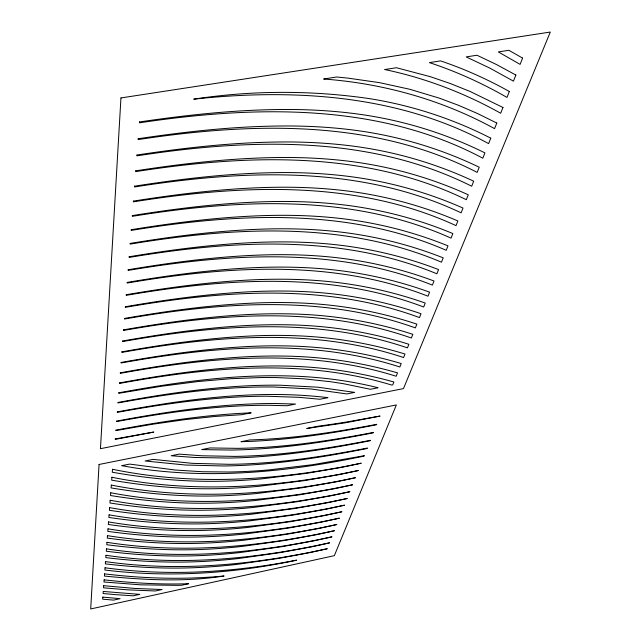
<?xml version="1.0" encoding="UTF-8"?>
<svg xmlns="http://www.w3.org/2000/svg" width="641" height="641" viewBox="0 0 641 641"><rect width="100%" height="100%" fill="white"/><g stroke="black" fill="none" stroke-linecap="round" stroke-linejoin="round"><path stroke-width="0.96" d="M99.059 464.477L90.702 608.95L334.346 555.667L396.346 404.936L99.059 464.477M120.949 97.937L100.453 448.684L403.477 388.598L550.298 32.05L120.949 97.937M102.824 597.108L102.672 599.159L104.763 599.351L113.585 600.104L120.107 598.678L102.824 597.108M103.257 591.451L103.097 593.534L114.899 594.592L133.24 595.818L139.818 594.375L103.257 591.451M103.69 585.69L103.53 587.821L127.567 589.832L155.37 590.986L162.061 589.528L134.626 588.422L103.69 585.69M104.138 579.833L103.97 581.996L140.475 584.832L177.261 585.353L181.691 585.241L188.598 583.735C160.394 584.632 132.15 583.054 104.138 579.833M104.587 573.863L104.419 576.067C144.089 579.937 184.6 582.268 224.086 575.995C184.328 579.776 144.209 578.663 104.587 573.863M105.044 567.782L104.876 570.033C168.767 577.813 233.797 573.671 296.631 560.162C233.653 572.509 168.791 576.395 105.044 567.782M105.517 561.596L105.34 563.88C136.605 567.541 168.142 569.04 199.599 567.469A325.748 122.687 -17.7 0 0 237.298 564.352L278.482 558.439L309.795 552.622L327.295 548.728C254.677 564.705 179.48 572.205 105.517 561.596M105.989 555.29L105.813 557.622C137.334 561.436 169.152 563.054 200.881 561.548A329.194 125.243 -17.8 0 0 238.901 558.479L280.421 552.574L311.991 546.741L329.634 542.823C256.408 558.896 180.538 566.307 105.989 555.29M106.478 548.864L106.302 551.236C138.079 555.21 170.177 556.957 202.195 555.515A332.711 127.871 -17.8 0 0 240.527 552.494L282.393 546.605L314.226 540.756L332.014 536.821C258.163 552.983 181.611 560.306 106.478 548.864M106.975 542.318L106.791 544.738C138.841 548.88 171.219 550.747 203.526 549.377A336.317 130.58 -17.9 0 0 242.186 546.412L284.404 540.531L316.502 534.674L334.442 530.716C259.942 546.965 182.701 554.193 106.975 542.318M107.48 535.644L107.295 538.111C139.618 542.422 172.285 544.433 204.88 543.119A339.994 133.384 -18 0 0 243.868 540.219L286.447 534.346L318.817 528.472L336.91 524.498C261.76 540.836 183.815 547.967 107.48 535.644M107.992 528.841L107.808 531.357C140.403 535.852 173.366 537.991 206.266 536.757A343.768 136.269 -18.1 0 0 245.583 533.913L288.522 528.056L321.173 522.167L339.418 518.168C263.611 534.602 184.945 541.621 107.992 528.841M108.521 521.91L108.329 524.474C141.204 529.145 174.464 531.437 207.676 530.267A347.638 139.249 -18.3 0 0 247.338 527.487L290.645 521.654L323.569 515.749L341.974 511.726C265.486 528.256 186.09 535.163 108.521 521.91M109.058 514.835L108.858 517.447C142.022 522.311 175.586 524.747 209.102 523.665A351.597 142.334 -18.4 0 0 249.117 520.949L292.801 515.132L326.013 509.21L344.578 505.172C267.401 521.798 187.252 528.577 109.058 514.835M109.603 507.624L109.403 510.292C142.855 515.348 176.724 517.936 210.569 516.926A355.651 145.515 -18.5 0 0 250.927 514.282L294.996 508.489L328.496 502.552L347.23 498.49C269.348 515.212 188.438 521.87 109.603 507.624M110.164 500.26L109.956 502.985C143.704 508.241 177.894 510.997 212.059 510.068A359.809 148.808 -18.6 0 0 252.778 507.496L297.232 501.719L331.028 495.773L349.93 491.687C271.335 508.513 189.648 515.035 110.164 500.26M110.733 492.753L110.516 495.525C144.57 500.998 179.079 503.914 213.573 503.073A364.072 152.213 -18.8 0 0 254.661 500.573L299.507 494.828L333.608 488.875L352.678 484.764C273.354 501.679 190.874 508.065 110.733 492.753M111.31 485.085L111.093 487.921C145.451 493.61 180.281 496.695 215.12 495.95A368.447 155.731 -18.9 0 0 256.576 493.53L301.831 487.801L336.237 481.832L355.483 477.705C275.414 494.724 192.124 500.958 111.31 485.085M111.903 477.265L111.686 480.157C146.348 486.07 181.515 489.331 216.698 488.682A372.942 159.369 -19 0 0 258.531 486.343L304.195 480.646L338.913 474.669L358.335 470.518C277.505 487.633 193.39 493.714 111.903 477.265M112.504 469.268L112.287 472.225C147.262 478.37 182.773 481.824 218.309 481.271A377.557 163.143 -19.2 0 0 260.526 479.011L306.606 473.346L341.645 467.361L361.244 463.187C279.644 480.405 194.68 486.319 112.504 469.268M115.284 438.933L115.252 439.381L153.744 432.066L115.284 438.933M115.957 430.119L115.925 430.576L152.814 424.206L185.401 419.591L214.759 416.474L241.713 414.695L251.152 412.828C205.689 414.687 160.611 421.658 115.957 430.119M116.646 421.097L116.614 421.57C154.97 414.519 193.63 408.702 232.587 406.33A305.717 106.831 -14.4 0 1 269.557 405.304L287.04 405.745L295.525 404.062L277.393 403.55A305.573 106.815 -14.5 0 0 238.957 404.591C197.853 407.131 157.085 413.477 116.646 421.097M117.351 411.875L117.311 412.355C155.346 405.416 193.678 399.704 232.29 397.308A308.553 108.906 -14.4 0 1 266.792 396.234L299.043 397.324L319.883 399.255L327.96 397.66C257.57 389.143 186.571 399.063 117.351 411.875M118.072 402.444L118.032 402.933C156.532 395.97 195.321 390.257 234.406 387.941A311.622 111.085 -14.4 0 1 274.068 387.012L310.965 388.975L346.853 393.927L354.689 392.38L317.968 387.212L280.157 385.209A311.526 111.085 -14.5 0 0 239.349 386.259C198.598 388.807 158.183 395 118.072 402.444M118.809 392.797L118.769 393.294L161.131 386.299L198.117 381.531L231.177 378.679L261.424 377.525L275.774 377.549L303.417 378.799L330.235 381.667L343.544 383.735L370.41 389.279L378.086 387.757C292.921 366.34 203.934 377.068 118.809 392.797M119.563 382.917L119.522 383.43C209.038 367.141 303.265 358.103 391.723 385.065L392.741 384.864L393.878 382.004C360.466 372.525 325.9 367.309 291.198 366.211A317.968 115.701 -14.5 0 0 243.099 366.876C201.603 369.288 160.426 375.45 119.563 382.917M120.332 372.806L120.292 373.334C211.049 356.925 306.719 348.039 396.17 376.251L397.508 372.878C363.832 363.054 328.937 357.59 293.882 356.332A321.141 118.072 -14.5 0 0 245.279 356.837C203.309 359.144 161.66 365.314 120.332 372.806M121.125 362.453L121.085 362.99C212.82 346.533 309.635 337.783 399.84 366.997L401.21 363.551C367.261 353.375 332.038 347.646 296.631 346.228A324.386 120.516 -14.5 0 0 247.514 346.565C205.064 348.768 162.926 354.93 121.125 362.453M121.934 351.845L121.886 352.398C214.639 335.892 312.616 327.279 403.598 357.542L405 354.024C370.778 343.48 335.211 337.47 299.451 335.892A327.695 123.04 -14.5 0 0 249.798 336.044C206.851 338.144 164.224 344.305 121.934 351.845M122.76 340.98L122.719 341.549C216.498 324.995 315.668 316.534 407.444 347.879L408.87 344.281C374.368 333.36 338.464 327.07 302.328 325.308A331.068 125.636 -14.5 0 0 252.129 325.275C208.686 327.263 165.554 333.408 122.76 340.98M123.609 329.851L123.569 330.427C218.397 313.826 318.809 305.525 411.362 338.007L412.828 334.322C378.046 323.008 341.789 316.414 305.276 314.475A334.514 128.32 -14.5 0 0 254.525 314.242C210.569 316.117 166.908 322.255 123.609 329.851M124.482 318.433L124.434 319.026C220.352 302.376 322.022 294.259 415.376 327.904L416.874 324.138C381.812 312.407 345.195 305.517 308.297 303.377A338.039 131.093 -14.5 0 0 256.977 302.937C212.492 304.691 168.311 310.813 124.482 318.433M125.38 306.727L125.332 307.335C222.347 290.637 325.324 282.713 419.486 317.575L421.017 313.721C385.666 301.566 348.688 294.347 311.39 292.008A341.645 133.961 -14.5 0 0 259.493 291.359C214.463 292.977 169.737 299.083 125.38 306.727M126.293 294.716L126.245 295.341C224.398 278.603 328.705 270.887 423.685 307.007L425.247 303.065C389.608 290.469 352.262 282.913 314.555 280.365A345.323 136.918 -14.6 0 0 262.073 279.484C216.49 280.958 171.203 287.056 126.293 294.716M127.23 282.393L127.182 283.034C226.505 266.255 332.182 258.756 427.98 296.198L429.582 292.16C393.654 279.107 355.923 271.199 317.808 268.427A349.089 139.978 -14.6 0 0 264.709 267.305C218.565 268.635 172.709 274.709 127.23 282.393M128.2 269.741L128.152 270.398C228.661 253.588 335.756 246.328 432.379 285.125L434.021 280.998C397.797 267.465 359.681 259.196 321.133 256.192A352.935 143.143 -14.6 0 0 267.425 254.822C220.696 255.991 174.248 262.041 128.2 269.741M129.194 256.753L129.137 257.426C230.872 240.575 339.426 233.572 436.882 273.795L438.564 269.565C402.043 255.543 363.527 246.881 324.554 243.636A356.869 146.412 -14.6 0 0 270.206 242.002C222.884 243.011 175.834 249.037 129.194 256.753M130.211 243.404L130.155 244.101C233.148 227.21 343.199 220.496 441.489 262.193L443.211 257.858C406.394 243.316 367.485 234.261 328.056 230.76A360.899 149.802 -14.6 0 0 273.058 228.853C225.135 229.686 177.461 235.672 130.211 243.404M131.253 229.694L131.205 230.407C235.487 213.485 347.085 207.067 446.216 250.302L447.979 245.864C410.857 230.784 371.54 221.313 331.653 217.547A365.025 153.311 -14.7 0 0 275.991 215.344C227.443 215.993 179.135 221.946 131.253 229.694M132.334 215.592L132.278 216.329C237.891 199.383 351.076 193.286 451.056 238.123L452.867 233.572C415.44 217.94 375.698 208.021 335.347 203.974A369.248 156.941 -14.7 0 0 279.003 201.466C229.807 201.923 180.858 207.844 132.334 215.592M133.44 201.098L133.384 201.851C240.359 184.872 355.194 179.135 456.015 225.632L457.874 220.969C420.135 204.759 379.977 194.383 339.137 190.04A373.567 160.707 -14.7 0 0 282.096 187.212C232.25 187.468 182.621 193.334 133.44 201.098M134.578 186.178L134.522 186.956C242.907 169.961 359.425 164.601 461.103 212.836L463.01 208.053C424.959 191.226 384.368 180.369 343.031 175.722A377.998 164.617 -14.7 0 0 285.277 172.557C234.75 172.589 184.44 178.414 134.578 186.178M135.748 170.826L135.692 171.628C245.519 154.609 363.792 149.657 466.327 199.704L468.275 194.792C429.919 177.349 388.879 165.987 347.037 161.011A382.541 168.663 -14.8 0 0 288.546 157.486C237.33 157.293 186.307 163.062 135.748 170.826M136.958 155.018L136.894 155.843C248.219 138.809 368.295 134.306 471.68 186.227L473.683 181.195C435.007 163.086 393.518 151.196 351.156 145.884A387.196 172.862 -14.8 0 0 291.911 141.981C239.982 141.541 188.23 147.254 136.958 155.018M138.2 138.736L138.136 139.586C250.992 122.535 372.934 118.513 477.176 172.397L479.228 167.229C440.239 148.448 398.285 135.996 355.386 130.323A391.963 177.228 -14.8 0 0 295.373 126.029C242.723 125.332 190.217 130.972 138.2 138.736M139.482 121.95L139.417 122.832C253.852 105.765 377.717 102.264 482.817 158.207L484.925 152.895C445.623 133.392 403.197 120.364 359.745 114.314A396.867 181.756 -14.9 0 0 298.938 109.595C245.535 108.625 192.252 114.202 139.482 121.95M364.208 455.719L364.056 456.104C284.636 472.85 202.131 480.574 121.758 465.67L129.642 464.092L175.073 470.013L202.444 471.744L228.941 472.008A382.076 166.692 -19.5 0 0 269.22 469.877L313.032 464.637L364.208 455.719M367.229 448.099L367.077 448.5C332.23 455.43 297.103 461.272 261.672 464.164A386.627 170.81 -19.5 0 1 223.613 465.975L185.746 465.046L145.106 460.983L153.039 459.389L192.404 463.339L229.182 464.308A386.667 170.57 -19.7 0 0 266.087 462.674C300.076 460.022 333.785 454.613 367.229 448.099M370.314 440.335L370.153 440.736C334.538 447.795 298.634 453.7 262.417 456.496A391.186 174.761 -19.7 0 1 228.3 458.067L194.495 457.466L171.155 455.743L179.2 454.124L201.707 455.775L234.374 456.392A391.138 174.464 -19.8 0 0 267.321 454.942C301.935 452.386 336.261 446.929 370.314 440.335M373.455 432.411L373.294 432.827C335.668 440.247 297.704 446.384 259.405 448.908A395.994 178.919 -19.9 0 1 230.423 450.046L201.683 449.605L209.952 447.947L237.49 448.339A395.962 178.607 -20 0 0 265.286 447.274C301.647 444.942 337.711 439.301 373.455 432.411M376.66 424.334L376.499 424.751C339.065 432.106 301.294 438.18 263.195 440.688A400.905 183.206 -20.1 0 1 240.968 441.713L249.758 439.942A401.194 183.046 -20.2 0 0 270.742 438.933C306.342 436.553 341.653 431.048 376.66 424.334M379.937 416.089L345.523 422.772L306.759 428.484L318.208 426.177A588.582 291.943 -22.5 0 0 347.422 421.866L379.937 416.089M490.774 138.168L488.61 143.624C398.99 94.636 293.41 88.362 193.742 99.163C251.552 90.309 310.893 90.133 368.783 98.53C411.218 105.188 452.53 118.617 490.774 138.168M496.791 123.04L494.564 128.641C442.074 99.86 383.262 83.37 323.641 79.019L336.629 77L347.702 78.082L379.552 82.657L409.847 89.291L439.141 98.089L458.363 105.244L477.529 113.529L496.791 123.04M502.969 107.48L500.677 113.249C464.485 93.017 425.328 78.042 384.728 69.54L396.442 67.73L430.48 76.736L450.383 83.538L470.093 91.471L502.969 107.48M509.331 91.487L506.975 97.416C482.353 83.29 456.384 71.472 429.406 62.618L440.527 60.887C464.356 68.899 487.376 79.252 509.331 91.487M515.869 75.037L513.441 81.135L489.756 68.074L466.199 56.913L476.968 55.238L496.39 64.493L515.869 75.037M522.599 58.099L520.099 64.372L498.337 51.929L508.866 50.294L522.599 58.099"/></g></svg>
